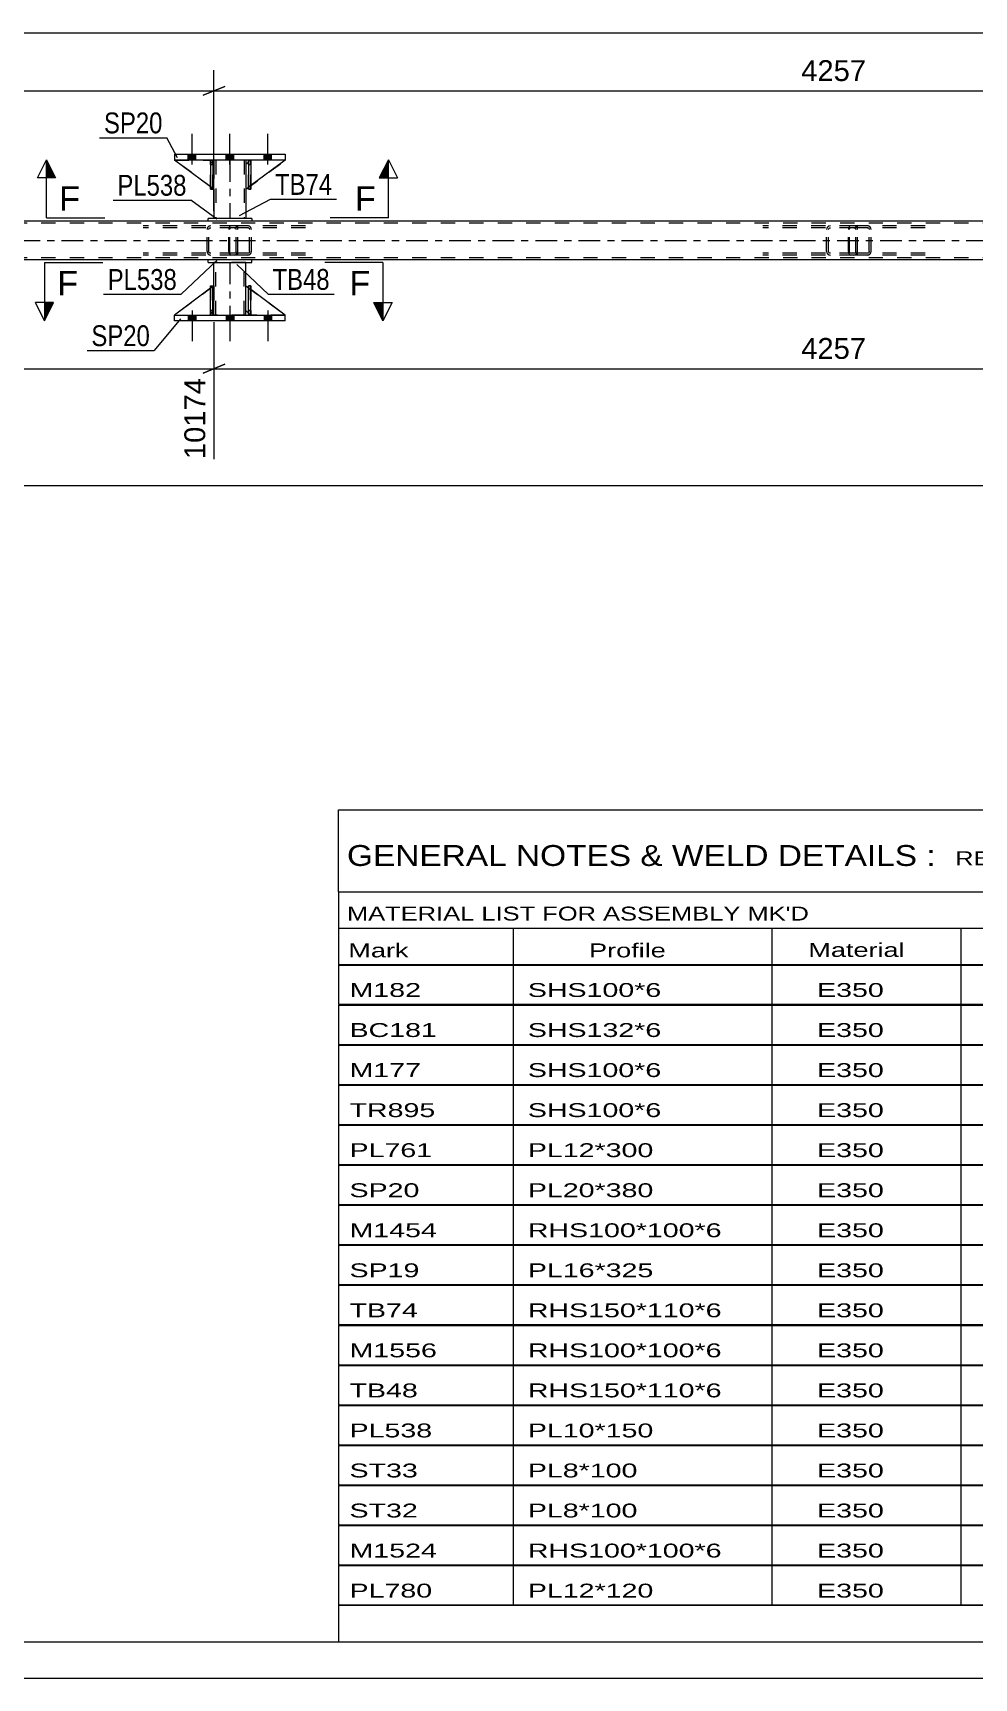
# Model space of a CAD drawing. Header units: millimetres. Extents: x 0 to 3377, y 0 to 1913.
# Drawn here: x 474 to 603.3, y 0 to 226 of the extents above; entities that cross this region are included whole.
import ezdxf

# ---------------------------------------------------------------- set-up
doc = ezdxf.new("R2010")
doc.units = ezdxf.units.MM
doc.linetypes.add('DXK_LINE_DOT2', pattern=[3.9198, 1.9599, -1.9599])
doc.linetypes.add('DXK_LINE_DOT3', pattern=[5.9187, 2.979, -0.9799, 0.9799, -0.9799])
doc.styles.add('Arial', font='ARIAL.TTF', dxfattribs={"height": 0.2})
doc.styles.add('Arial Narrow', font='ARIALN.TTF', dxfattribs={"height": 0.2})

# ---------------------------------------------------------------- blocks, each defined once
blk = doc.blocks.new('Unknown-203723820-1133')
at = {"color": 5, "linetype": 'Continuous'}
for p, q in [((5, 5), (836, 5)), ((0, 0), (841, 0))]:
    blk.add_line(p, q, dxfattribs=at)
blk = doc.blocks.new('Part-203723820-2350 - 2322')
at = {"color": 7, "linetype": 'DXK_LINE_DOT2'}
for p, q in [((767.18, 199.87), (105.06, 199.87)), ((504.07, 200.11), (498.07, 200.11)), ((767.18, 195.07), (105.06, 195.07))]:
    blk.add_line(p, q, dxfattribs=at)
at = {"color": 2, "linetype": 'Continuous'}
for p, q in [((498.07, 200.11), (248.66, 200.11)), ((668.34, 200.11), (504.07, 200.11)), ((767.18, 194.83), (105.06, 194.83))]:
    blk.add_line(p, q, dxfattribs=at)
at = {"color": 7, "linetype": 'DXK_LINE_DOT3'}
blk.add_line((105.06, 197.47), (767.18, 197.47), dxfattribs=at)
blk = doc.blocks.new('Bolt-203723820-2342 - 2322')
at = {"linetype": 'Continuous'}
for points in [[(496.39, 209.31), (495.35, 209.31), (495.35, 208.51), (496.39, 208.51)], [(496.39, 209.31), (495.35, 209.31), (495.35, 208.51), (496.39, 208.51)], [(496.39, 209.31), (495.35, 209.31), (495.35, 208.51), (496.39, 208.51)], [(501.59, 209.31), (500.55, 209.31), (500.55, 208.51), (501.59, 208.51)], [(501.59, 209.31), (500.55, 209.31), (500.55, 208.51), (501.59, 208.51)], [(506.79, 209.31), (505.75, 209.31), (505.75, 208.51), (506.79, 208.51)], [(506.79, 209.31), (505.75, 209.31), (505.75, 208.51), (506.79, 208.51)], [(506.79, 209.31), (505.75, 209.31), (505.75, 208.51), (506.79, 208.51)]]:
    blk.add_hatch(color=1, dxfattribs=at).paths.add_polyline_path(points)
at = {"color": 1, "linetype": 'Continuous'}
for p, q in [((495.87, 207.91), (495.87, 212.11)), ((495.87, 207.91), (495.87, 212.11)), ((495.87, 207.91), (495.87, 212.11)), ((501.07, 207.91), (501.07, 212.11)), ((501.07, 207.91), (501.07, 212.11)), ((506.27, 207.91), (506.27, 212.11)), ((506.27, 207.91), (506.27, 212.11)), ((506.27, 207.91), (506.27, 212.11)), ((495.35, 208.51), (495.35, 209.31)), ((495.35, 208.51), (495.35, 209.31)), ((495.35, 208.51), (495.35, 209.31)), ((496.39, 208.51), (496.39, 209.31)), ((496.39, 208.51), (496.39, 209.31)), ((496.39, 208.51), (496.39, 209.31)), ((500.55, 208.51), (500.55, 209.31)), ((500.55, 208.51), (500.55, 209.31)), ((501.59, 208.51), (501.59, 209.31)), ((501.59, 208.51), (501.59, 209.31)), ((505.75, 208.51), (505.75, 209.31)), ((505.75, 208.51), (505.75, 209.31)), ((505.75, 208.51), (505.75, 209.31)), ((506.79, 208.51), (506.79, 209.31)), ((506.79, 208.51), (506.79, 209.31)), ((506.79, 208.51), (506.79, 209.31))]:
    blk.add_line(p, q, dxfattribs=at)
blk = doc.blocks.new('Part-203723820-2341 - 2322')
at = {"color": 2, "linetype": 'Continuous'}
for p, q in [((504.07, 200.51), (498.07, 200.51)), ((498.07, 200.11), (498.07, 200.51)), ((504.07, 200.11), (498.07, 200.11)), ((504.07, 200.51), (504.07, 200.11))]:
    blk.add_line(p, q, dxfattribs=at)
blk = doc.blocks.new('Bolt-203723820-2368 - 2322')
at = {"linetype": 'Continuous'}
for points in [[(495.35, 186.43), (496.39, 186.43), (496.39, 187.23), (495.35, 187.23)], [(495.35, 186.43), (496.39, 186.43), (496.39, 187.23), (495.35, 187.23)], [(495.35, 186.43), (496.39, 186.43), (496.39, 187.23), (495.35, 187.23)], [(500.55, 186.43), (501.59, 186.43), (501.59, 187.23), (500.55, 187.23)], [(500.55, 186.43), (501.59, 186.43), (501.59, 187.23), (500.55, 187.23)], [(505.75, 186.43), (506.79, 186.43), (506.79, 187.23), (505.75, 187.23)], [(505.75, 186.43), (506.79, 186.43), (506.79, 187.23), (505.75, 187.23)], [(505.75, 186.43), (506.79, 186.43), (506.79, 187.23), (505.75, 187.23)]]:
    blk.add_hatch(color=1, dxfattribs=at).paths.add_polyline_path(points)
at = {"color": 1, "linetype": 'Continuous'}
for p, q in [((495.87, 187.83), (495.87, 183.63)), ((495.87, 187.83), (495.87, 183.63)), ((495.87, 187.83), (495.87, 183.63)), ((501.07, 187.83), (501.07, 183.63)), ((501.07, 187.83), (501.07, 183.63)), ((506.27, 187.83), (506.27, 183.63)), ((506.27, 187.83), (506.27, 183.63)), ((506.27, 187.83), (506.27, 183.63)), ((495.35, 187.23), (495.35, 186.43)), ((495.35, 187.23), (495.35, 186.43)), ((495.35, 187.23), (495.35, 186.43)), ((496.39, 187.23), (496.39, 186.43)), ((496.39, 187.23), (496.39, 186.43)), ((496.39, 187.23), (496.39, 186.43)), ((500.55, 187.23), (500.55, 186.43)), ((500.55, 187.23), (500.55, 186.43)), ((501.59, 187.23), (501.59, 186.43)), ((501.59, 187.23), (501.59, 186.43)), ((505.75, 187.23), (505.75, 186.43)), ((505.75, 187.23), (505.75, 186.43)), ((505.75, 187.23), (505.75, 186.43)), ((506.79, 187.23), (506.79, 186.43)), ((506.79, 187.23), (506.79, 186.43)), ((506.79, 187.23), (506.79, 186.43))]:
    blk.add_line(p, q, dxfattribs=at)
blk = doc.blocks.new('Part-203723820-2436 - 2322')
at = {"color": 7, "linetype": 'DXK_LINE_DOT2'}
for p, q in [((498.87, 204.51), (493.47, 208.51)), ((493.47, 208.51), (498.27, 208.51)), ((498.27, 208.51), (498.87, 207.91)), ((498.87, 207.91), (498.27, 208.51)), ((498.87, 207.91), (498.87, 204.51)), ((498.87, 207.91), (498.87, 207.91)), ((498.87, 207.91), (498.87, 204.51))]:
    blk.add_line(p, q, dxfattribs=at)
blk = doc.blocks.new('Part-203723820-2442 - 2322')
at = {"color": 7, "linetype": 'DXK_LINE_DOT2'}
for p, q in [((503.87, 208.51), (503.27, 207.91)), ((503.27, 204.51), (508.67, 208.51)), ((503.27, 207.91), (503.27, 204.51)), ((508.67, 208.51), (503.87, 208.51))]:
    blk.add_line(p, q, dxfattribs=at)
blk = doc.blocks.new('Part-203723820-2445 - 2322')
at = {"color": 2, "linetype": 'Continuous'}
for p, q in [((498.42, 190.9), (493.47, 187.23)), ((498.87, 191.23), (498.74, 191.14)), ((498.87, 187.83), (498.87, 191.23)), ((498.87, 187.83), (498.74, 187.71)), ((498.87, 187.83), (498.87, 187.83)), ((498.42, 187.39), (498.27, 187.23))]:
    blk.add_line(p, q, dxfattribs=at)
at = {"color": 7, "linetype": 'DXK_LINE_DOT2'}
for p, q in [((498.74, 191.14), (498.42, 190.9)), ((498.87, 187.83), (498.87, 191.23)), ((498.87, 187.83), (498.27, 187.23)), ((498.74, 187.71), (498.42, 187.39)), ((493.47, 187.23), (493.47, 187.23)), ((493.47, 187.23), (498.27, 187.23))]:
    blk.add_line(p, q, dxfattribs=at)
blk = doc.blocks.new('Part-203723820-2448 - 2322')
at = {"color": 7, "linetype": 'DXK_LINE_DOT2'}
for p, q in [((498.87, 191.23), (493.47, 187.23)), ((498.87, 187.83), (498.87, 191.23)), ((498.87, 191.23), (498.87, 187.83)), ((498.27, 187.23), (498.87, 187.83)), ((498.87, 187.83), (498.27, 187.23)), ((498.87, 187.83), (498.87, 187.83)), ((493.47, 187.23), (498.27, 187.23))]:
    blk.add_line(p, q, dxfattribs=at)
blk = doc.blocks.new('Part-203723820-2386 - 2322')
at = {"color": 7, "linetype": 'DXK_LINE_DOT2'}
for p, q in [((500.93, 199.18), (500.91, 198.99)), ((500.91, 195.95), (500.91, 198.99)), ((500.99, 199.33), (500.93, 199.18)), ((501.08, 199.44), (500.99, 199.33)), ((501.05, 198.99), (501.06, 199.09)), ((501.05, 195.95), (501.05, 198.99)), ((501.06, 199.09), (501.09, 199.16)), ((501.18, 199.47), (501.08, 199.44)), ((501.09, 199.16), (501.13, 199.22)), ((501.13, 199.22), (501.18, 199.23)), ((511.45, 199.47), (501.18, 199.47)), ((511.45, 199.23), (501.18, 199.23)), ((502.17, 199.23), (502.17, 199.47)), ((503.71, 199.44), (503.52, 199.47)), ((503.52, 199.23), (503.61, 199.22)), ((503.61, 199.22), (503.69, 199.16)), ((503.69, 199.16), (503.75, 199.09)), ((503.75, 199.09), (503.77, 198.99)), ((503.77, 195.95), (503.77, 198.99)), ((504.02, 198.99), (503.98, 199.18)), ((504.02, 195.95), (504.02, 198.99)), ((500.91, 195.95), (500.93, 195.77)), ((500.93, 195.77), (500.99, 195.62)), ((500.99, 195.62), (501.08, 195.51)), ((501.06, 195.86), (501.05, 195.95)), ((501.09, 195.78), (501.06, 195.86)), ((501.08, 195.51), (501.18, 195.47)), ((501.13, 195.73), (501.09, 195.78)), ((501.18, 195.71), (501.13, 195.73)), ((511.45, 195.71), (501.18, 195.71)), ((511.45, 195.47), (501.18, 195.47)), ((502.17, 195.47), (502.17, 195.71)), ((503.61, 195.73), (503.52, 195.71)), ((503.52, 195.47), (503.71, 195.51)), ((503.69, 195.78), (503.61, 195.73)), ((503.75, 195.86), (503.69, 195.78)), ((503.77, 195.95), (503.75, 195.86)), ((503.98, 195.77), (504.02, 195.95))]:
    blk.add_line(p, q, dxfattribs=at)
for centre, start, end in [((503.53, 198.98), 23.8494, 68.8059), ((503.53, 195.97), 291.1941, 336.1506)]:
    blk.add_arc(centre, 0.492, start, end, dxfattribs=at)
blk = doc.blocks.new('Part-203723820-2451 - 2322')
at = {"color": 2, "linetype": 'Continuous'}
for p, q in [((503.27, 187.83), (503.27, 191.23)), ((503.27, 191.23), (503.62, 190.97)), ((508.67, 187.23), (503.94, 190.74)), ((503.62, 187.48), (503.27, 187.83))]:
    blk.add_line(p, q, dxfattribs=at)
at = {"color": 7, "linetype": 'DXK_LINE_DOT2'}
for p, q in [((503.94, 190.74), (503.62, 190.97)), ((503.62, 187.48), (503.87, 187.23)), ((503.87, 187.23), (508.67, 187.23))]:
    blk.add_line(p, q, dxfattribs=at)
blk = doc.blocks.new('Part-203723820-2387 - 2322')
at = {"color": 7, "linetype": 'DXK_LINE_DOT2'}
for p, q in [((586.07, 199.18), (586.05, 198.99)), ((586.05, 195.95), (586.05, 198.99)), ((586.13, 199.33), (586.07, 199.18)), ((586.21, 199.44), (586.13, 199.33)), ((586.18, 198.99), (586.19, 199.09)), ((586.18, 195.95), (586.18, 198.99)), ((586.19, 199.09), (586.22, 199.16)), ((586.32, 199.47), (586.21, 199.44)), ((586.22, 199.16), (586.26, 199.22)), ((586.26, 199.22), (586.32, 199.23)), ((596.59, 199.47), (586.32, 199.47)), ((596.59, 199.23), (586.32, 199.23)), ((587.31, 199.23), (587.31, 199.47)), ((588.84, 199.44), (588.65, 199.47)), ((588.65, 199.23), (588.75, 199.22)), ((588.75, 199.22), (588.83, 199.16)), ((588.83, 199.16), (588.88, 199.09)), ((588.88, 199.09), (588.9, 198.99)), ((588.9, 195.95), (588.9, 198.99)), ((589.15, 198.99), (589.12, 199.18)), ((589.15, 195.95), (589.15, 198.99)), ((586.05, 195.95), (586.07, 195.77)), ((586.07, 195.77), (586.13, 195.62)), ((586.13, 195.62), (586.21, 195.51)), ((586.19, 195.86), (586.18, 195.95)), ((586.22, 195.78), (586.19, 195.86)), ((586.21, 195.51), (586.32, 195.47)), ((586.26, 195.73), (586.22, 195.78)), ((586.32, 195.71), (586.26, 195.73)), ((596.59, 195.71), (586.32, 195.71)), ((596.59, 195.47), (586.32, 195.47)), ((587.31, 195.47), (587.31, 195.71)), ((588.75, 195.73), (588.65, 195.71)), ((588.65, 195.47), (588.84, 195.51)), ((588.83, 195.78), (588.75, 195.73)), ((588.88, 195.86), (588.83, 195.78)), ((588.9, 195.95), (588.88, 195.86)), ((589.12, 195.77), (589.15, 195.95))]:
    blk.add_line(p, q, dxfattribs=at)
for centre, start, end in [((588.67, 198.98), 23.8494, 68.8059), ((588.67, 195.97), 291.1941, 336.1506)]:
    blk.add_arc(centre, 0.492, start, end, dxfattribs=at)
blk = doc.blocks.new('Part-203723820-2467 - 2322')
at = {"color": 2, "linetype": 'Continuous'}
for p, q in [((503.94, 208.51), (503.62, 208.51)), ((503.62, 208.51), (503.62, 204.51)), ((503.94, 208.51), (503.94, 208.51)), ((503.94, 208.51), (503.94, 204.51)), ((503.94, 204.51), (503.62, 204.51))]:
    blk.add_line(p, q, dxfattribs=at)
at = {"color": 7, "linetype": 'DXK_LINE_DOT2'}
for p, q in [((503.62, 208.51), (503.62, 207.91)), ((503.62, 208.51), (503.62, 208.51)), ((503.94, 207.91), (503.62, 207.91)), ((503.62, 207.91), (503.62, 204.51)), ((503.94, 207.91), (503.94, 208.51)), ((503.94, 208.51), (503.94, 208.51)), ((503.94, 204.51), (503.94, 207.91))]:
    blk.add_line(p, q, dxfattribs=at)
blk = doc.blocks.new('Part-203723820-2429 - 2322')
at = {"color": 7, "linetype": 'DXK_LINE_DOT2'}
for p, q in [((503.94, 191.23), (503.62, 191.23)), ((503.62, 187.83), (503.62, 191.23)), ((503.62, 191.23), (503.62, 187.23)), ((503.94, 191.23), (503.94, 187.83)), ((503.94, 187.23), (503.94, 191.23)), ((503.94, 187.83), (503.62, 187.83)), ((503.62, 187.23), (503.62, 187.83)), ((503.94, 187.83), (503.94, 187.23)), ((503.94, 187.23), (503.62, 187.23)), ((503.94, 187.23), (503.94, 187.23))]:
    blk.add_line(p, q, dxfattribs=at)
blk = doc.blocks.new('Part-203723820-2430 - 2322')
at = {"color": 7, "linetype": 'DXK_LINE_DOT2'}
for p, q in [((498.42, 191.23), (498.74, 191.23)), ((498.42, 187.83), (498.42, 191.23)), ((498.42, 191.23), (498.42, 187.23)), ((498.74, 191.23), (498.74, 187.83)), ((498.74, 187.23), (498.74, 191.14)), ((498.74, 187.83), (498.42, 187.83)), ((498.42, 187.23), (498.42, 187.83)), ((498.74, 187.83), (498.74, 187.23)), ((498.74, 187.23), (498.42, 187.23)), ((498.74, 187.23), (498.74, 187.23))]:
    blk.add_line(p, q, dxfattribs=at)
blk = doc.blocks.new('Part-203723820-2433 - 2322')
at = {"color": 2, "linetype": 'Continuous'}
for p, q in [((498.42, 204.85), (493.47, 208.51)), ((498.42, 208.36), (498.27, 208.51)), ((498.87, 207.91), (498.74, 208.04)), ((498.87, 207.91), (498.87, 207.91)), ((498.87, 204.51), (498.87, 207.91)), ((498.74, 204.61), (498.87, 204.51)), ((498.87, 204.51), (498.87, 204.51))]:
    blk.add_line(p, q, dxfattribs=at)
at = {"color": 7, "linetype": 'DXK_LINE_DOT2'}
for p, q in [((498.27, 208.51), (493.47, 208.51)), ((493.47, 208.51), (493.47, 208.51)), ((498.27, 208.51), (498.87, 207.91)), ((498.74, 208.04), (498.42, 208.36)), ((498.87, 207.91), (498.87, 204.51)), ((498.74, 204.61), (498.42, 204.85))]:
    blk.add_line(p, q, dxfattribs=at)
blk = doc.blocks.new('Part-203723820-2503 - 2322')
at = {"color": 7, "linetype": 'DXK_LINE_DOT2'}
for p, q in [((586.8, 199.47), (574.3, 199.47)), ((586.8, 199.23), (574.3, 199.23)), ((583.09, 199.18), (583.05, 198.99)), ((583.05, 195.95), (583.05, 198.99)), ((583.31, 198.99), (583.33, 199.09)), ((583.31, 195.95), (583.31, 198.99)), ((583.33, 199.09), (583.38, 199.16)), ((583.56, 199.47), (583.37, 199.44)), ((583.38, 199.16), (583.47, 199.22)), ((583.47, 199.22), (583.56, 199.23)), ((586.99, 199.44), (586.8, 199.47)), ((586.8, 199.23), (586.9, 199.22)), ((586.9, 199.22), (586.98, 199.16)), ((586.98, 199.16), (587.03, 199.09)), ((587.03, 199.09), (587.05, 198.99)), ((587.05, 195.95), (587.05, 198.99)), ((587.31, 198.99), (587.27, 199.18)), ((587.31, 195.95), (587.31, 198.99)), ((586.8, 195.71), (574.3, 195.71)), ((586.8, 195.47), (574.3, 195.47)), ((583.05, 195.95), (583.09, 195.77)), ((583.33, 195.86), (583.31, 195.95)), ((583.38, 195.78), (583.33, 195.86)), ((583.37, 195.51), (583.56, 195.47)), ((583.47, 195.73), (583.38, 195.78)), ((583.56, 195.71), (583.47, 195.73)), ((586.9, 195.73), (586.8, 195.71)), ((586.8, 195.47), (586.99, 195.51)), ((586.98, 195.78), (586.9, 195.73)), ((587.03, 195.86), (586.98, 195.78)), ((587.05, 195.95), (587.03, 195.86)), ((587.27, 195.77), (587.31, 195.95))]:
    blk.add_line(p, q, dxfattribs=at)
for centre, start, end in [((583.54, 198.97), 110.7583, 155.6801), ((586.82, 198.97), 24.3199, 69.2417), ((583.54, 195.98), 204.3199, 249.2417), ((586.82, 195.98), 290.7583, 335.6801)]:
    blk.add_arc(centre, 0.496, start, end, dxfattribs=at)
blk = doc.blocks.new('Part-203723820-2439 - 2322')
at = {"color": 2, "linetype": 'Continuous'}
for p, q in [((503.62, 208.27), (503.27, 207.91)), ((503.27, 207.91), (503.27, 204.51)), ((508.67, 208.51), (503.94, 205.01)), ((503.27, 204.51), (503.62, 204.78))]:
    blk.add_line(p, q, dxfattribs=at)
at = {"color": 7, "linetype": 'DXK_LINE_DOT2'}
for p, q in [((503.87, 208.51), (503.62, 208.27)), ((508.67, 208.51), (503.87, 208.51)), ((508.67, 208.51), (508.67, 208.51)), ((508.67, 208.51), (508.67, 208.51)), ((503.94, 205.01), (503.62, 204.78))]:
    blk.add_line(p, q, dxfattribs=at)
blk = doc.blocks.new('Part-203723820-2468 - 2322')
at = {"color": 2, "linetype": 'Continuous'}
for p, q in [((498.74, 208.51), (498.42, 208.51)), ((498.42, 208.51), (498.42, 204.51)), ((498.74, 208.51), (498.74, 208.51)), ((498.74, 208.51), (498.74, 204.51)), ((498.74, 204.51), (498.42, 204.51))]:
    blk.add_line(p, q, dxfattribs=at)
at = {"color": 7, "linetype": 'DXK_LINE_DOT2'}
for p, q in [((498.42, 208.51), (498.42, 207.91)), ((498.42, 208.51), (498.42, 208.51)), ((498.74, 207.91), (498.42, 207.91)), ((498.42, 207.91), (498.42, 204.51)), ((498.74, 207.91), (498.74, 208.51)), ((498.74, 208.51), (498.74, 208.51)), ((498.74, 204.51), (498.74, 207.91))]:
    blk.add_line(p, q, dxfattribs=at)
blk = doc.blocks.new('Part-203723820-2474 - 2322')
at = {"color": 7, "linetype": 'DXK_LINE_DOT2'}
for p, q in [((503.27, 187.83), (503.27, 191.23)), ((503.27, 191.23), (508.67, 187.23)), ((503.87, 187.23), (503.27, 187.83)), ((508.67, 187.23), (503.87, 187.23))]:
    blk.add_line(p, q, dxfattribs=at)
blk = doc.blocks.new('Part-203723820-2479 - 2322')
at = {"color": 2, "linetype": 'Continuous'}
for p, q in [((493.47, 186.43), (493.47, 187.23)), ((493.47, 187.23), (508.67, 187.23)), ((508.67, 186.43), (493.47, 186.43)), ((508.67, 186.43), (508.67, 187.23))]:
    blk.add_line(p, q, dxfattribs=at)
blk = doc.blocks.new('Part-203723820-2484 - 2322')
at = {"color": 2, "linetype": 'Continuous'}
for p, q in [((493.47, 209.31), (493.47, 208.51)), ((493.47, 209.31), (508.67, 209.31)), ((508.67, 208.51), (493.47, 208.51)), ((508.67, 209.31), (508.67, 208.51))]:
    blk.add_line(p, q, dxfattribs=at)
blk = doc.blocks.new('Part-203723820-2488 - 2322')
at = {"color": 7, "linetype": 'DXK_LINE_DOT2'}
for p, q in [((501.66, 199.47), (489.16, 199.47)), ((501.66, 199.23), (489.16, 199.23)), ((497.96, 199.18), (497.92, 198.99)), ((497.92, 195.95), (497.92, 198.99)), ((498.17, 198.99), (498.19, 199.09)), ((498.17, 195.95), (498.17, 198.99)), ((498.19, 199.09), (498.25, 199.16)), ((498.43, 199.47), (498.23, 199.44)), ((498.25, 199.16), (498.33, 199.22)), ((498.33, 199.22), (498.43, 199.23)), ((501.86, 199.44), (501.66, 199.47)), ((501.66, 199.23), (501.76, 199.22)), ((501.76, 199.22), (501.84, 199.16)), ((501.84, 199.16), (501.9, 199.09)), ((501.9, 199.09), (501.92, 198.99)), ((501.92, 195.95), (501.92, 198.99)), ((502.17, 198.99), (502.14, 199.18)), ((502.17, 195.95), (502.17, 198.99)), ((501.66, 195.71), (489.16, 195.71)), ((501.66, 195.47), (489.16, 195.47)), ((497.92, 195.95), (497.96, 195.77)), ((498.19, 195.86), (498.17, 195.95)), ((498.25, 195.78), (498.19, 195.86)), ((498.23, 195.51), (498.43, 195.47)), ((498.33, 195.73), (498.25, 195.78)), ((498.43, 195.71), (498.33, 195.73)), ((501.76, 195.73), (501.66, 195.71)), ((501.66, 195.47), (501.86, 195.51)), ((501.84, 195.78), (501.76, 195.73)), ((501.9, 195.86), (501.84, 195.78)), ((501.92, 195.95), (501.9, 195.86)), ((502.14, 195.77), (502.17, 195.95))]:
    blk.add_line(p, q, dxfattribs=at)
for centre, start, end in [((498.41, 198.97), 110.7583, 155.6801), ((501.68, 198.97), 24.3199, 69.2417), ((498.41, 195.98), 204.3199, 249.2417), ((501.68, 195.98), 290.7583, 335.6801)]:
    blk.add_arc(centre, 0.496, start, end, dxfattribs=at)
blk = doc.blocks.new('Part-203723820-2573 - 2322')
at = {"color": 7, "linetype": 'DXK_LINE_DOT2'}
for p, q in [((503.62, 207.91), (503.62, 208.51)), ((503.62, 208.51), (503.62, 208.51)), ((503.62, 208.51), (503.62, 204.51)), ((503.62, 208.51), (503.94, 208.51)), ((503.62, 204.51), (503.62, 207.91)), ((503.62, 207.91), (503.94, 207.91)), ((503.94, 208.51), (503.94, 207.91)), ((503.94, 204.51), (503.94, 208.51)), ((503.94, 207.91), (503.94, 204.51)), ((503.62, 204.51), (503.94, 204.51))]:
    blk.add_line(p, q, dxfattribs=at)
blk = doc.blocks.new('Part-203723820-2574 - 2322')
at = {"color": 7, "linetype": 'DXK_LINE_DOT2'}
for p, q in [((498.42, 207.91), (498.42, 208.51)), ((498.42, 208.51), (498.42, 208.51)), ((498.42, 208.51), (498.42, 204.51)), ((498.42, 208.51), (498.74, 208.51)), ((498.42, 204.51), (498.42, 207.91)), ((498.42, 207.91), (498.74, 207.91)), ((498.74, 208.51), (498.74, 207.91)), ((498.74, 204.51), (498.74, 208.51)), ((498.74, 207.91), (498.74, 204.51)), ((498.42, 204.51), (498.74, 204.51))]:
    blk.add_line(p, q, dxfattribs=at)
blk = doc.blocks.new('Part-203723820-2622 - 2322')
at = {"color": 2, "linetype": 'Continuous'}
for p, q in [((504.07, 194.83), (498.07, 194.83)), ((498.07, 194.43), (498.07, 194.83)), ((498.07, 194.43), (504.07, 194.43)), ((504.07, 194.43), (504.07, 194.83))]:
    blk.add_line(p, q, dxfattribs=at)
blk = doc.blocks.new('Part-203723820-2627 - 2322')
at = {"color": 2, "linetype": 'Continuous'}
for p, q in [((498.87, 208.51), (498.87, 207.91)), ((503.27, 208.51), (503.27, 207.91)), ((498.87, 204.51), (498.87, 200.51)), ((503.27, 204.51), (503.27, 200.51))]:
    blk.add_line(p, q, dxfattribs=at)
at = {"color": 7, "linetype": 'DXK_LINE_DOT2'}
for p, q in [((503.27, 208.51), (498.87, 208.51)), ((498.87, 207.91), (498.87, 204.51)), ((499.11, 208.51), (499.11, 200.51)), ((503.03, 208.51), (503.03, 200.51)), ((503.27, 207.91), (503.27, 204.51)), ((503.27, 200.51), (498.87, 200.51))]:
    blk.add_line(p, q, dxfattribs=at)
at = {"color": 7, "linetype": 'DXK_LINE_DOT3'}
blk.add_line((501.07, 208.51), (501.07, 200.51), dxfattribs=at)
blk = doc.blocks.new('Part-203723820-2692 - 2322')
at = {"color": 2, "linetype": 'Continuous'}
for p, q in [((498.87, 191.23), (498.87, 194.43)), ((503.27, 191.23), (503.27, 194.43)), ((498.87, 187.23), (498.87, 187.83)), ((503.27, 187.23), (503.27, 187.83))]:
    blk.add_line(p, q, dxfattribs=at)
at = {"color": 7, "linetype": 'DXK_LINE_DOT2'}
for p, q in [((503.27, 194.43), (498.87, 194.43)), ((499.11, 187.23), (499.11, 194.43)), ((503.03, 187.23), (503.03, 194.43)), ((498.87, 187.83), (498.87, 191.23)), ((503.27, 187.83), (503.27, 191.23)), ((503.27, 187.23), (498.87, 187.23))]:
    blk.add_line(p, q, dxfattribs=at)
at = {"color": 7, "linetype": 'DXK_LINE_DOT3'}
blk.add_line((501.07, 194.43), (501.07, 187.23), dxfattribs=at)
blk = doc.blocks.new('Part-203723820-2693 - 2322')
at = {"color": 2, "linetype": 'Continuous'}
for p, q in [((503.62, 187.23), (503.62, 191.23)), ((503.62, 191.23), (503.94, 191.23)), ((503.94, 187.23), (503.94, 191.23)), ((503.62, 187.23), (503.62, 187.23)), ((503.94, 187.23), (503.62, 187.23))]:
    blk.add_line(p, q, dxfattribs=at)
at = {"color": 7, "linetype": 'DXK_LINE_DOT2'}
for p, q in [((503.62, 191.23), (503.62, 187.83)), ((503.94, 187.83), (503.94, 191.23)), ((503.62, 187.83), (503.62, 187.23)), ((503.62, 187.83), (503.94, 187.83)), ((503.94, 187.23), (503.94, 187.83)), ((503.62, 187.23), (503.62, 187.23)), ((503.62, 187.23), (503.62, 187.23)), ((503.94, 187.23), (503.94, 187.23))]:
    blk.add_line(p, q, dxfattribs=at)
blk = doc.blocks.new('Part-203723820-2694 - 2322')
at = {"color": 2, "linetype": 'Continuous'}
for p, q in [((498.42, 187.23), (498.42, 191.23)), ((498.42, 191.23), (498.74, 191.23)), ((498.74, 187.23), (498.74, 191.23)), ((498.42, 187.23), (498.42, 187.23)), ((498.74, 187.23), (498.42, 187.23))]:
    blk.add_line(p, q, dxfattribs=at)
at = {"color": 7, "linetype": 'DXK_LINE_DOT2'}
for p, q in [((498.42, 191.23), (498.42, 187.83)), ((498.74, 187.83), (498.74, 191.23)), ((498.42, 187.83), (498.42, 187.23)), ((498.42, 187.83), (498.74, 187.83)), ((498.74, 187.23), (498.74, 187.83)), ((498.42, 187.23), (498.42, 187.23)), ((498.42, 187.23), (498.42, 187.23)), ((498.74, 187.23), (498.74, 187.23))]:
    blk.add_line(p, q, dxfattribs=at)
blk = doc.blocks.new('StraightDimension-203723820-2772 - 2322')
at = {"color": 7, "linetype": 'Continuous'}
blk.add_line((94.2, 163.83), (778.04, 163.83), dxfattribs=at)
blk = doc.blocks.new('StraightDimension-203723820-2783 - 2322')
at = {"color": 7, "linetype": 'Continuous'}
for p, q in [((498.87, 186.23), (498.87, 167.44)), ((243.46, 179.86), (498.87, 179.86)), ((497.37, 179.26), (500.37, 180.46))]:
    blk.add_line(p, q, dxfattribs=at)
at = {"color": 0, "linetype": 'Continuous'}
blk.add_wipeout([(498.27, 179.16), (494.07, 179.16), (494.07, 166.84), (498.27, 166.84)], dxfattribs=at)
at = {"color": 3, "linetype": 'Continuous', "style": 'Arial'}
blk.add_text('10174', height=2.865, rotation=90.0002, dxfattribs=at).set_placement((497.67, 167.44))
blk = doc.blocks.new('StraightDimension-203723820-2791 - 2322')
at = {"color": 7, "linetype": 'Continuous'}
for p, q in [((498.87, 186.23), (498.87, 167.44)), ((669.14, 186.23), (669.14, 167.44)), ((500.37, 180.46), (497.37, 179.26)), ((498.87, 179.86), (669.14, 179.86)), ((667.64, 179.26), (670.64, 180.46))]:
    blk.add_line(p, q, dxfattribs=at)
at = {"color": 0}
blk.add_wipeout([(589.05, 180.61), (589.05, 184.81), (578.96, 184.81), (578.96, 180.61)], dxfattribs=at)
at = {"color": 0, "linetype": 'Continuous'}
blk.add_wipeout([(668.54, 179.16), (664.34, 179.16), (664.34, 166.84), (668.54, 166.84)], dxfattribs=at)
at = {"color": 3, "style": 'Arial'}
blk.add_text('4257', height=2.865, dxfattribs=at).set_placement((579.56, 181.21))
at = {"color": 3, "linetype": 'Continuous', "style": 'Arial'}
blk.add_text('14431', height=2.865, rotation=90.0002, dxfattribs=at).set_placement((667.94, 167.44))
blk = doc.blocks.new('StraightDimension-203723820-2829 - 2322')
at = {"color": 7, "linetype": 'Continuous'}
blk.add_line((94.84, 225.98), (777.4, 225.98), dxfattribs=at)
blk = doc.blocks.new('StraightDimension-203723820-2871 - 2322')
at = {"color": 7, "linetype": 'Continuous'}
for p, q in [((498.87, 201.51), (498.87, 220.87)), ((669.14, 201.51), (669.14, 220.87)), ((500.37, 218.62), (497.37, 217.42)), ((498.87, 218.02), (669.14, 218.02)), ((667.64, 217.42), (670.64, 218.62))]:
    blk.add_line(p, q, dxfattribs=at)
at = {"color": 0}
blk.add_wipeout([(589.05, 218.77), (589.05, 222.97), (578.96, 222.97), (578.96, 218.77)], dxfattribs=at)
at = {"color": 3, "style": 'Arial'}
blk.add_text('4257', height=2.865, dxfattribs=at).set_placement((579.56, 219.37))
blk = doc.blocks.new('StraightDimension-203723820-2881 - 2322')
at = {"color": 7, "linetype": 'Continuous'}
for p, q in [((498.87, 201.51), (498.87, 220.87)), ((243.46, 218.02), (498.87, 218.02)), ((497.37, 217.42), (500.37, 218.62))]:
    blk.add_line(p, q, dxfattribs=at)
blk = doc.blocks.new('Unknown-203723820-11669')
at = {"color": 7, "linetype": 'Continuous'}
for p, q in [((516, 119.25), (676, 119.25)), ((516, 108), (516, 119.25)), ((676, 119.25), (676, 108)), ((516, 108), (676, 108)), ((516, 108), (516, 103)), ((676, 108), (676, 103)), ((516, 103), (676, 103)), ((516, 103), (516, 98)), ((540, 103), (540, 98)), ((575.5, 103), (575.5, 98)), ((601.5, 103), (601.5, 98)), ((614.5, 103), (614.5, 98)), ((632, 103), (632, 98)), ((654, 103), (654, 98)), ((676, 103), (676, 98)), ((516, 98), (676, 98)), ((516, 97.95), (516, 92.55)), ((516, 97.95), (676, 97.95)), ((540, 98), (540, 92.5)), ((575.5, 98), (575.5, 92.5)), ((601.5, 98), (601.5, 92.5)), ((614.5, 98), (614.5, 92.5)), ((632, 98), (632, 92.5)), ((654, 98), (654, 92.5)), ((676, 97.95), (676, 92.55)), ((516, 92.55), (676, 92.55)), ((516, 92.45), (516, 87.05)), ((516, 92.45), (676, 92.45)), ((540, 92.5), (540, 87)), ((575.5, 92.5), (575.5, 87)), ((601.5, 92.5), (601.5, 87)), ((614.5, 92.5), (614.5, 87)), ((632, 92.5), (632, 87)), ((654, 92.5), (654, 87)), ((676, 92.45), (676, 87.05)), ((516, 87.05), (676, 87.05)), ((516, 86.95), (516, 81.55)), ((516, 86.95), (676, 86.95)), ((540, 87), (540, 81.5)), ((575.5, 87), (575.5, 81.5)), ((601.5, 87), (601.5, 81.5)), ((614.5, 87), (614.5, 81.5)), ((632, 87), (632, 81.5)), ((654, 87), (654, 81.5)), ((676, 86.95), (676, 81.55)), ((516, 81.55), (676, 81.55)), ((516, 81.45), (516, 76.05)), ((516, 81.45), (676, 81.45)), ((540, 81.5), (540, 76)), ((575.5, 81.5), (575.5, 76)), ((601.5, 81.5), (601.5, 76)), ((614.5, 81.5), (614.5, 76)), ((632, 81.5), (632, 76)), ((654, 81.5), (654, 76)), ((676, 81.45), (676, 76.05)), ((516, 76.05), (676, 76.05)), ((516, 75.95), (516, 70.55)), ((516, 75.95), (676, 75.95)), ((540, 76), (540, 70.5)), ((575.5, 76), (575.5, 70.5)), ((601.5, 76), (601.5, 70.5)), ((614.5, 76), (614.5, 70.5)), ((632, 76), (632, 70.5)), ((654, 76), (654, 70.5)), ((676, 75.95), (676, 70.55)), ((516, 70.55), (676, 70.55)), ((516, 70.45), (516, 65.05)), ((516, 70.45), (676, 70.45)), ((540, 70.5), (540, 65)), ((575.5, 70.5), (575.5, 65)), ((601.5, 70.5), (601.5, 65)), ((614.5, 70.5), (614.5, 65)), ((632, 70.5), (632, 65)), ((654, 70.5), (654, 65)), ((676, 70.45), (676, 65.05)), ((516, 65.05), (676, 65.05)), ((516, 64.95), (516, 59.55)), ((516, 64.95), (676, 64.95)), ((540, 65), (540, 59.5)), ((575.5, 65), (575.5, 59.5)), ((601.5, 65), (601.5, 59.5)), ((614.5, 65), (614.5, 59.5)), ((632, 65), (632, 59.5)), ((654, 65), (654, 59.5)), ((676, 64.95), (676, 59.55)), ((516, 59.55), (676, 59.55)), ((516, 59.45), (516, 54.05)), ((516, 59.45), (676, 59.45)), ((540, 59.5), (540, 54)), ((575.5, 59.5), (575.5, 54)), ((601.5, 59.5), (601.5, 54)), ((614.5, 59.5), (614.5, 54)), ((632, 59.5), (632, 54)), ((654, 59.5), (654, 54)), ((676, 59.45), (676, 54.05)), ((516, 54.05), (676, 54.05)), ((516, 53.95), (516, 48.55)), ((516, 53.95), (676, 53.95)), ((540, 54), (540, 48.5)), ((575.5, 54), (575.5, 48.5)), ((601.5, 54), (601.5, 48.5)), ((614.5, 54), (614.5, 48.5)), ((632, 54), (632, 48.5)), ((654, 54), (654, 48.5)), ((676, 53.95), (676, 48.55)), ((516, 48.55), (676, 48.55)), ((516, 48.45), (516, 43.05)), ((516, 48.45), (676, 48.45)), ((540, 48.5), (540, 43)), ((575.5, 48.5), (575.5, 43)), ((601.5, 48.5), (601.5, 43)), ((614.5, 48.5), (614.5, 43)), ((632, 48.5), (632, 43)), ((654, 48.5), (654, 43)), ((676, 48.45), (676, 43.05)), ((516, 43.05), (676, 43.05)), ((516, 42.95), (516, 37.55)), ((516, 42.95), (676, 42.95)), ((540, 43), (540, 37.5)), ((575.5, 43), (575.5, 37.5)), ((601.5, 43), (601.5, 37.5)), ((614.5, 43), (614.5, 37.5)), ((632, 43), (632, 37.5)), ((654, 43), (654, 37.5)), ((676, 42.95), (676, 37.55)), ((516, 37.55), (676, 37.55)), ((516, 37.45), (516, 32.05)), ((516, 37.45), (676, 37.45)), ((540, 37.5), (540, 32)), ((575.5, 37.5), (575.5, 32)), ((601.5, 37.5), (601.5, 32)), ((614.5, 37.5), (614.5, 32)), ((632, 37.5), (632, 32)), ((654, 37.5), (654, 32)), ((676, 37.45), (676, 32.05)), ((516, 32.05), (676, 32.05)), ((516, 31.95), (516, 26.55)), ((516, 31.95), (676, 31.95)), ((540, 32), (540, 26.5)), ((575.5, 32), (575.5, 26.5)), ((601.5, 32), (601.5, 26.5)), ((614.5, 32), (614.5, 26.5)), ((632, 32), (632, 26.5)), ((654, 32), (654, 26.5)), ((676, 31.95), (676, 26.55)), ((516, 26.55), (676, 26.55)), ((516, 26.45), (516, 21.05)), ((516, 26.45), (676, 26.45)), ((540, 26.5), (540, 21)), ((575.5, 26.5), (575.5, 21)), ((601.5, 26.5), (601.5, 21)), ((614.5, 26.5), (614.5, 21)), ((632, 26.5), (632, 21)), ((654, 26.5), (654, 21)), ((676, 26.45), (676, 21.05)), ((516, 21.05), (676, 21.05)), ((516, 20.95), (516, 15.55)), ((516, 20.95), (676, 20.95)), ((540, 21), (540, 15.5)), ((575.5, 21), (575.5, 15.5)), ((601.5, 21), (601.5, 15.5)), ((614.5, 21), (614.5, 15.5)), ((632, 21), (632, 15.5)), ((654, 21), (654, 15.5)), ((676, 20.95), (676, 15.55)), ((516, 15.55), (676, 15.55)), ((516, 15.45), (516, 10.05)), ((516, 15.45), (676, 15.45)), ((540, 15.5), (540, 10)), ((575.5, 15.5), (575.5, 10)), ((601.5, 15.5), (601.5, 10)), ((614.5, 15.5), (614.5, 10)), ((632, 15.5), (632, 10)), ((654, 15.5), (654, 10)), ((676, 15.45), (676, 10.05)), ((516, 10.05), (676, 10.05)), ((516, 10), (676, 10)), ((516, 10), (516, 5)), ((632, 10), (632, 5)), ((654, 10), (654, 5)), ((676, 10), (676, 5)), ((516, 5), (676, 5))]:
    blk.add_line(p, q, dxfattribs=at)
at = {"color": 7, "style": 'Arial Narrow'}
for s, height, width, p in [('GENERAL NOTES & WELD DETAILS :', 2.8633, 1.4, (517.15, 111.56)), ('REFER TYP DRAWING TYP-01', 1.9089, 1.6, (600.7, 111.66)), ("MATERIAL LIST FOR ASSEMBLY MK'D", 1.9089, 1.6, (517.15, 104.06)), ('TR895', 1.909, 1.794707, (609.9, 103.97)), ('1', 1.91, 1.794707, (638.08, 104.06)), ('No. Required', 1.9089, 1.6, (647.41, 104.06)), ('Mark', 1.909, 1.7, (517.34, 99)), ('Profile', 1.909, 1.7, (550.41, 99)), ('Material', 1.909, 1.7, (580.54, 99.06)), ('No.', 1.909, 1.7, (605.5, 99.06)), ('Length', 1.909, 1.7, (616, 99.06)), ('Area', 1.909, 1.7, (638.5, 99.06)), ('Weight', 1.909, 1.7, (658, 99.06))]:
    blk.add_text(s, height=height, dxfattribs=dict(at, width=width)).set_placement(p)
at = {"color": 7, "linetype": 'Continuous', "style": 'Arial Narrow'}
for s, height, width, p in [('M182', 1.909, 1.794707, (517.5, 93.56)), ('SHS100*6', 1.909, 1.794707, (542, 93.56)), ('E350', 1.909, 1.794707, (581.74, 93.56)), ('8', 1.91, 1.794707, (605.86, 93.56)), ('3261', 1.909, 1.794707, (618.58, 93.56)), ('1.3', 1.909, 1.794707, (642.32, 93.56)), ('456.9', 1.909, 1.794707, (658.96, 93.56)), ('BC181', 1.909, 1.794707, (517.5, 88.06)), ('SHS132*6', 1.909, 1.794707, (542, 88.06)), ('E350', 1.909, 1.794707, (581.74, 88.06)), ('1', 1.91, 1.794707, (605.86, 88.06)), ('18326', 1.909, 1.794707, (616.4, 88.06)), ('9.7', 1.909, 1.794707, (642.32, 88.06)), ('435.0', 1.909, 1.794707, (658.96, 88.06)), ('M177', 1.909, 1.794707, (517.5, 82.56)), ('SHS100*6', 1.909, 1.794707, (542, 82.56)), ('E350', 1.909, 1.794707, (581.74, 82.56)), ('7', 1.91, 1.794707, (605.86, 82.56)), ('3167', 1.909, 1.794707, (618.58, 82.56)), ('1.2', 1.909, 1.794707, (642.32, 82.56)), ('383.7', 1.909, 1.794707, (658.96, 82.56)), ('TR895', 1.909, 1.794707, (517.5, 77.06)), ('SHS100*6', 1.909, 1.794707, (542, 77.06)), ('E350', 1.909, 1.794707, (581.74, 77.06)), ('1', 1.91, 1.794707, (605.86, 77.06)), ('18017', 1.909, 1.794707, (616.4, 77.06)), ('7.2', 1.909, 1.794707, (642.32, 77.06)), ('319.1', 1.909, 1.794707, (658.96, 77.06)), ('PL761', 1.909, 1.794707, (517.5, 71.56)), ('PL12*300', 1.909, 1.794707, (542, 71.56)), ('E350', 1.909, 1.794707, (581.74, 71.56)), ('18', 1.909, 1.794707, (604.76, 71.56)), ('310', 1.909, 1.794707, (620.77, 71.56)), ('0.2', 1.909, 1.794707, (642.32, 71.56)), ('157.7', 1.909, 1.794707, (658.96, 71.56)), ('SP20', 1.909, 1.794707, (517.5, 66.06)), ('PL20*380', 1.909, 1.794707, (542, 66.06)), ('E350', 1.909, 1.794707, (581.74, 66.06)), ('6', 1.91, 1.794707, (605.86, 66.06)), ('380', 1.909, 1.794707, (620.77, 66.06)), ('0.3', 1.909, 1.794707, (642.32, 66.06)), ('136.0', 1.909, 1.794707, (658.96, 66.06)), ('M1454', 1.909, 1.794707, (517.5, 60.56)), ('RHS100*100*6', 1.9089, 1.794707, (542, 60.56)), ('E350', 1.909, 1.794707, (581.74, 60.56)), ('18', 1.909, 1.794707, (604.76, 60.56)), ('366', 1.909, 1.794707, (620.77, 60.56)), ('0.1', 1.909, 1.794707, (642.32, 60.56)), ('116.7', 1.909, 1.794707, (658.96, 60.56)), ('SP19', 1.909, 1.794707, (517.5, 55.06)), ('PL16*325', 1.909, 1.794707, (542, 55.06)), ('E350', 1.909, 1.794707, (581.74, 55.06)), ('4', 1.91, 1.794707, (605.86, 55.06)), ('325', 1.909, 1.794707, (620.77, 55.06)), ('0.2', 1.909, 1.794707, (642.32, 55.06)), ('53.1', 1.909, 1.794707, (661.14, 55.06)), ('TB74', 1.909, 1.794707, (517.5, 49.56)), ('RHS150*110*6', 1.9089, 1.794707, (542, 49.56)), ('E350', 1.909, 1.794707, (581.74, 49.56)), ('3', 1.91, 1.794707, (605.86, 49.56)), ('200', 1.909, 1.794707, (620.77, 49.56)), ('0.1', 1.909, 1.794707, (642.32, 49.56)), ('14.0', 1.909, 1.794707, (661.14, 49.56)), ('M1556', 1.909, 1.794707, (517.5, 44.06)), ('RHS100*100*6', 1.9089, 1.794707, (542, 44.06)), ('E350', 1.909, 1.794707, (581.74, 44.06)), ('2', 1.91, 1.794707, (605.86, 44.06)), ('366', 1.909, 1.794707, (620.77, 44.06)), ('0.1', 1.909, 1.794707, (642.32, 44.06)), ('13.0', 1.909, 1.794707, (661.14, 44.06)), ('TB48', 1.909, 1.794707, (517.5, 38.56)), ('RHS150*110*6', 1.9089, 1.794707, (542, 38.56)), ('E350', 1.909, 1.794707, (581.74, 38.56)), ('3', 1.91, 1.794707, (605.86, 38.56)), ('180', 1.909, 1.794707, (620.77, 38.56)), ('0.1', 1.909, 1.794707, (642.32, 38.56)), ('12.6', 1.909, 1.794707, (661.14, 38.56)), ('PL538', 1.909, 1.794707, (517.5, 33.06)), ('PL10*150', 1.909, 1.794707, (542, 33.06)), ('E350', 1.909, 1.794707, (581.74, 33.06)), ('6', 1.91, 1.794707, (605.86, 33.06)), ('170', 1.909, 1.794707, (620.77, 33.06)), ('0.1', 1.909, 1.794707, (642.32, 33.06)), ('12.0', 1.909, 1.794707, (661.14, 33.06)), ('ST33', 1.909, 1.794707, (517.5, 27.56)), ('PL8*100', 1.909, 1.794707, (542, 27.56)), ('E350', 1.909, 1.794707, (581.74, 27.56)), ('24', 1.909, 1.794707, (604.76, 27.56)), ('135', 1.909, 1.794707, (620.77, 27.56)), ('0.0', 1.909, 1.794707, (642.32, 27.56)), ('10.0', 1.909, 1.794707, (661.14, 27.56)), ('ST32', 1.909, 1.794707, (517.5, 22.06)), ('PL8*100', 1.909, 1.794707, (542, 22.06)), ('E350', 1.909, 1.794707, (581.74, 22.06)), ('24', 1.909, 1.794707, (604.76, 22.06)), ('121', 1.909, 1.794707, (620.77, 22.06)), ('0.0', 1.909, 1.794707, (642.32, 22.06)), ('8.9', 1.909, 1.794707, (663.33, 22.06)), ('M1524', 1.909, 1.794707, (517.5, 16.56)), ('RHS100*100*6', 1.9089, 1.794707, (542, 16.56)), ('E350', 1.909, 1.794707, (581.74, 16.56)), ('1', 1.91, 1.794707, (605.86, 16.56)), ('390', 1.909, 1.794707, (620.77, 16.56)), ('0.2', 1.909, 1.794707, (642.32, 16.56)), ('6.9', 1.909, 1.794707, (663.33, 16.56)), ('PL780', 1.909, 1.794707, (517.5, 11.06)), ('PL12*120', 1.909, 1.794707, (542, 11.06)), ('E350', 1.909, 1.794707, (581.74, 11.06)), ('2', 1.91, 1.794707, (605.86, 11.06)), ('230', 1.909, 1.794707, (620.77, 11.06)), ('0.1', 1.909, 1.794707, (642.32, 11.06)), ('5.2', 1.909, 1.794707, (663.33, 11.06)), ('Total', 1.909, 1.7, (618.33, 6.5)), ('47.3', 1.909, 1.794707, (639.64, 6.5)), ('2140.9', 1.909, 1.794707, (656.77, 6.5))]:
    blk.add_text(s, height=height, dxfattribs=dict(at, width=width)).set_placement(p)
blk = doc.blocks.new('Mark-203723820-2475 - 2322')
at = {"color": 0}
blk.add_wipeout([(490.08, 182.96), (490.08, 185.96), (482.04, 185.96), (482.04, 182.96)], dxfattribs=at)
blk.add_wipeout([(490.08, 182.96), (490.08, 185.96), (482.04, 185.96), (482.04, 182.96)], dxfattribs=at)
at = {"color": 30, "linetype": 'Continuous'}
for p in [(494.29, 186.73), (481.44, 182.36)]:
    blk.add_line(p, (490.68, 182.36), dxfattribs=at)
at = {"color": 3, "style": 'Arial Narrow'}
blk.add_text('SP20', height=2.863, dxfattribs=at).set_placement((482.04, 182.96))
blk = doc.blocks.new('Mark-203723820-2337 - 2322')
at = {"color": 0}
blk.add_wipeout([(495.11, 203.62), (495.11, 206.62), (485.61, 206.62), (485.61, 203.62)], dxfattribs=at)
blk.add_wipeout([(495.11, 203.62), (495.11, 206.62), (485.61, 206.62), (485.61, 203.62)], dxfattribs=at)
at = {"color": 30, "linetype": 'Continuous'}
for p in [(485.01, 203.02), (499.28, 200.42)]:
    blk.add_line(p, (495.71, 203.02), dxfattribs=at)
at = {"color": 3, "style": 'Arial Narrow'}
blk.add_text('PL538', height=2.863, dxfattribs=at).set_placement((485.61, 203.62))
blk = doc.blocks.new('Mark-203723820-2480 - 2322')
at = {"color": 0}
blk.add_wipeout([(491.81, 212.19), (491.81, 215.19), (483.77, 215.19), (483.77, 212.19)], dxfattribs=at)
blk.add_wipeout([(491.81, 212.19), (491.81, 215.19), (483.77, 215.19), (483.77, 212.19)], dxfattribs=at)
at = {"color": 30, "linetype": 'Continuous'}
for p in [(483.17, 211.59), (493.86, 208.83)]:
    blk.add_line(p, (492.41, 211.59), dxfattribs=at)
at = {"color": 3, "style": 'Arial Narrow'}
blk.add_text('SP20', height=2.863, dxfattribs=at).set_placement((483.77, 212.19))
blk = doc.blocks.new('Mark-203723820-2623 - 2322')
at = {"color": 0}
blk.add_wipeout([(515.12, 203.74), (515.12, 206.74), (507.26, 206.74), (507.26, 203.74)], dxfattribs=at)
blk.add_wipeout([(515.12, 203.74), (515.12, 206.74), (507.26, 206.74), (507.26, 203.74)], dxfattribs=at)
at = {"color": 30, "linetype": 'Continuous'}
for p, q in [((502.4, 200.9), (506.66, 203.14)), ((506.66, 203.14), (515.72, 203.14))]:
    blk.add_line(p, q, dxfattribs=at)
at = {"color": 3, "style": 'Arial Narrow'}
blk.add_text('TB74', height=2.863, dxfattribs=at).set_placement((507.26, 203.74))
blk = doc.blocks.new('Mark-203723820-2618 - 2322')
at = {"color": 0}
blk.add_wipeout([(493.78, 190.68), (493.78, 193.68), (484.28, 193.68), (484.28, 190.68)], dxfattribs=at)
blk.add_wipeout([(493.78, 190.68), (493.78, 193.68), (484.28, 193.68), (484.28, 190.68)], dxfattribs=at)
at = {"color": 30, "linetype": 'Continuous'}
for p in [(499.28, 194.74), (483.68, 190.08)]:
    blk.add_line(p, (494.38, 190.08), dxfattribs=at)
at = {"color": 3, "style": 'Arial Narrow'}
blk.add_text('PL538', height=2.863, dxfattribs=at).set_placement((484.28, 190.68))
blk = doc.blocks.new('Mark-203723820-2688 - 2322')
at = {"color": 0}
blk.add_wipeout([(514.77, 190.69), (514.77, 193.69), (506.92, 193.69), (506.92, 190.69)], dxfattribs=at)
blk.add_wipeout([(514.77, 190.69), (514.77, 193.69), (506.92, 193.69), (506.92, 190.69)], dxfattribs=at)
at = {"color": 30, "linetype": 'Continuous'}
for p, q in [((502, 194.17), (506.32, 190.09)), ((506.32, 190.09), (515.37, 190.09))]:
    blk.add_line(p, q, dxfattribs=at)
at = {"color": 3, "style": 'Arial Narrow'}
blk.add_text('TB48', height=2.863, dxfattribs=at).set_placement((506.92, 190.69))
blk = doc.blocks.new('SectionMark-203723820-2916 - 2322')
at = {"color": 6, "linetype": 'Continuous'}
for p, q in [((474.61, 206.06), (475.86, 208.56)), ((475.86, 200.56), (475.86, 208.56)), ((522.84, 200.56), (522.84, 208.56)), ((522.84, 208.56), (524.09, 206.06))]:
    blk.add_line(p, q, dxfattribs=at)
at = {"color": 0, "linetype": 'Continuous'}
for points in [[(480.46, 201.56), (480.46, 205.06), (477.61, 205.06), (477.61, 201.56)], [(521.09, 201.56), (521.09, 205.06), (518.24, 205.06), (518.24, 201.56)]]:
    blk.add_wipeout(points, dxfattribs=at)
at = {"linetype": 'Continuous'}
for points in [[(477.11, 206.06), (475.86, 206.06), (475.86, 208.56)], [(522.84, 206.06), (521.59, 206.06), (522.84, 208.56)]]:
    blk.add_hatch(color=6, dxfattribs=at).paths.add_polyline_path(points)
at = {"color": 6, "linetype": 'Continuous'}
for p, q in [((475.86, 208.56), (477.11, 206.06)), ((522.84, 208.56), (521.59, 206.06)), ((477.11, 206.06), (474.61, 206.06)), ((521.59, 206.06), (524.09, 206.06)), ((475.86, 200.56), (483.86, 200.56)), ((522.84, 200.56), (514.84, 200.56))]:
    blk.add_line(p, q, dxfattribs=at)
at = {"color": 3, "linetype": 'Continuous', "style": 'Arial'}
for p in [(477.61, 201.56), (518.24, 201.56)]:
    blk.add_text('F', height=3.34, dxfattribs=at).set_placement(p)
blk = doc.blocks.new('SectionMark-203723820-2918 - 2322')
at = {"color": 6, "linetype": 'Continuous'}
for p, q in [((475.59, 194.43), (475.59, 186.43)), ((522.09, 194.43), (522.09, 186.43)), ((475.59, 186.43), (474.34, 188.93)), ((523.34, 188.93), (522.09, 186.43))]:
    blk.add_line(p, q, dxfattribs=at)
at = {"color": 0, "linetype": 'Continuous'}
for points in [[(480.19, 189.93), (480.19, 193.43), (477.34, 193.43), (477.34, 189.93)], [(520.34, 189.93), (520.34, 193.43), (517.49, 193.43), (517.49, 189.93)]]:
    blk.add_wipeout(points, dxfattribs=at)
at = {"linetype": 'Continuous'}
for points in [[(475.59, 188.93), (476.84, 188.93), (475.59, 186.43)], [(520.84, 188.93), (522.09, 188.93), (522.09, 186.43)]]:
    blk.add_hatch(color=6, dxfattribs=at).paths.add_polyline_path(points)
at = {"color": 6, "linetype": 'Continuous'}
for p, q in [((475.59, 194.43), (483.59, 194.43)), ((522.09, 194.43), (514.09, 194.43)), ((476.84, 188.93), (474.34, 188.93)), ((475.59, 186.43), (476.84, 188.93)), ((520.84, 188.93), (523.34, 188.93)), ((522.09, 186.43), (520.84, 188.93))]:
    blk.add_line(p, q, dxfattribs=at)
at = {"color": 3, "linetype": 'Continuous', "style": 'Arial'}
for p in [(477.34, 189.93), (517.49, 189.93)]:
    blk.add_text('F', height=3.34, dxfattribs=at).set_placement(p)

msp = doc.modelspace()

# ---------------------------------------------------------------- block references
for name in ['Unknown-203723820-1133', 'Bolt-203723820-2342 - 2322', 'Part-203723820-2484 - 2322', 'Part-203723820-2436 - 2322', 'Part-203723820-2433 - 2322', 'Part-203723820-2468 - 2322', 'Part-203723820-2574 - 2322', 'Part-203723820-2627 - 2322', 'Part-203723820-2442 - 2322', 'Part-203723820-2439 - 2322', 'Part-203723820-2467 - 2322', 'Part-203723820-2573 - 2322', 'Part-203723820-2350 - 2322', 'Part-203723820-2488 - 2322', 'Part-203723820-2341 - 2322', 'Part-203723820-2386 - 2322', 'Part-203723820-2503 - 2322', 'Part-203723820-2387 - 2322', 'Part-203723820-2622 - 2322', 'Part-203723820-2692 - 2322', 'Part-203723820-2445 - 2322', 'Part-203723820-2448 - 2322', 'Part-203723820-2430 - 2322', 'Part-203723820-2694 - 2322', 'Part-203723820-2451 - 2322', 'Part-203723820-2474 - 2322', 'Part-203723820-2429 - 2322', 'Part-203723820-2693 - 2322', 'Bolt-203723820-2368 - 2322', 'Part-203723820-2479 - 2322', 'Unknown-203723820-11669']:
    msp.add_blockref(name, (0, 0))

# ---------------------------------------------------------------- next in the draw order: block references
for name in ['StraightDimension-203723820-2829 - 2322', 'StraightDimension-203723820-2772 - 2322']:
    msp.add_blockref(name, (0, 0))

# ---------------------------------------------------------------- next in the draw order: block references
for name in ['StraightDimension-203723820-2871 - 2322', 'Mark-203723820-2618 - 2322', 'Mark-203723820-2688 - 2322', 'StraightDimension-203723820-2783 - 2322']:
    msp.add_blockref(name, (0, 0))

# ---------------------------------------------------------------- next in the draw order: block references
for name in ['StraightDimension-203723820-2881 - 2322', 'Mark-203723820-2623 - 2322', 'Mark-203723820-2475 - 2322', 'StraightDimension-203723820-2791 - 2322']:
    msp.add_blockref(name, (0, 0))

# ---------------------------------------------------------------- next in the draw order: block references
for name in ['Mark-203723820-2480 - 2322', 'Mark-203723820-2337 - 2322', 'SectionMark-203723820-2918 - 2322']:
    msp.add_blockref(name, (0, 0))

# ---------------------------------------------------------------- next in the draw order: block references
msp.add_blockref('SectionMark-203723820-2916 - 2322', (0, 0))

doc.saveas('drawing.dxf')
